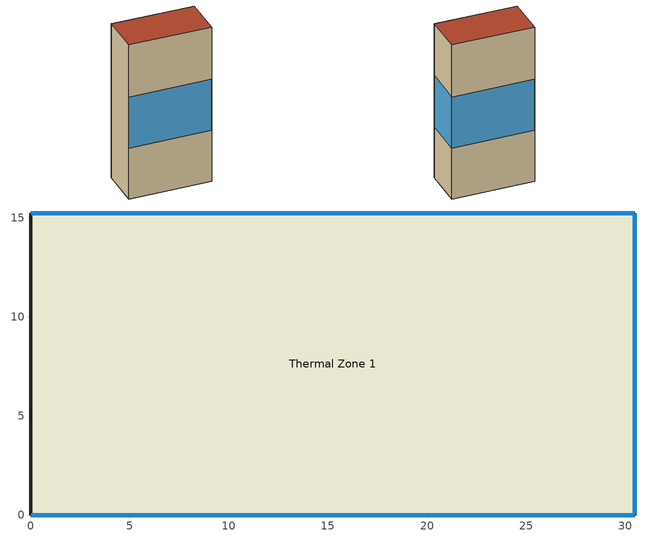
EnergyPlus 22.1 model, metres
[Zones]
Thermal Zone 1
 floor ground (ExtSlabCarpet 4in ClimateZone 1-8): 30.48,15.24 30.48,0 0,0 0,15.24 z0
 wall outside (ASHRAE 90.1-2010 ExtWall Mass ClimateZone 5): 30.48,15.24 0,15.24 0,0 30.48,0 30.48,15.24 z0:60.96
 window (ASHRAE 90.1-2010 ExtWindow Metal ClimateZone 4-6): 30.45,15.24 0.03,15.24 / 0.03,0 30.45,0 z20.12:40.27; 30.48,0.03 30.48,15.21 z20.12:40.3
 roof outside (ASHRAE 90.1-2010 ExtRoof IEAD ClimateZone 2-8): 30.48,0 30.48,15.24 0,15.24 0,0 z60.96
[Building]
Building 1
[Site:Location]
Chicago Ohare Intl Ap: Latitude {deg}=41.98; Longitude {deg}=-87.92; Time Zone {hr}=-6; Elevation {m}=201
[SizingPeriod:DesignDay] Day of Month=21; Dry-Bulb Temperature Range Modifier Type=DefaultMultipliers; Humidity Condition Type=Wetbulb; Barometric Pressure {Pa}=98934; Rain Indicator=No; Snow Indicator=No; Daylight Saving Time Indicator=No
Name | Month | Day Type | Maximum Dry-Bulb Temperature {C} | Daily Dry-Bulb Temperature Range {deltaC} | Wetbulb or DewPoint at Maximum Dry-Bulb {C} | Wind Speed {m/s} | Wind Direction {deg} | Solar Model Indicator | ASHRAE Clear Sky Optical Depth for Beam Irradiance (taub) | ASHRAE Clear Sky Optical Depth for Diffuse Irradiance (taud) | Sky Clearness
Chicago Ohare Intl Ap Ann Clg .4% Condns DB=>MWB | 7 | SummerDesignDay | 33.3 | 10.5 | 23.7 | 5.2 | 230 | ASHRAETau | 0.455 | 2.05
Chicago Ohare Intl Ap Ann Htg 99.6% Condns DB | 1 | WinterDesignDay | -20 | 0 | -20 | 4.9 | 270 | ASHRAEClearSky |  |  | 0
[Material] Thermal Absorptance=0.9
Name | Roughness | Thickness {m} | Conductivity {W/m-K} | Density {kg/m3} | Specific Heat {J/kg-K} | Solar Absorptance | Visible Absorptance
1/2IN Gypsum | Smooth | 0.0127 | 0.16 | 784.9 | 830 | 0.4 | 0.4
1IN Stucco | Smooth | 0.0253 | 0.6918 | 1858 | 837 | 0.92 | 0.92
8IN CONCRETE HW RefBldg | Rough | 0.2032 | 1.311 | 2240 | 836.8 | 0.7 | 0.7
IEAD Roof Insulation R-19.72 IP | MediumRough | 0.170137 | 0.049 | 265 | 836.8 | 0.7 | 0.7
Mass Wall Insulation R-8.72 IP | MediumRough | 0.075271 | 0.049 | 265 | 836.8 | 0.7 | 0.7
MAT-CC05 4 HW CONCRETE | Rough | 0.1016 | 1.311 | 2240 | 836.8 | 0.85 | 0.85
Metal Decking | MediumSmooth | 0.0015 | 45.006 | 7680 | 418.4 | 0.6 | 0.6
Roof Membrane | VeryRough | 0.0095 | 0.16 | 1121.29 | 1460 | 0.7 | 0.7
[Material:NoMass]
CP02 CARPET PAD: Roughness=Smooth; Thermal Resistance {m2-K/W}=0.1; Thermal Absorptance=0.9; Solar Absorptance=0.8; Visible Absorptance=0.8
[WindowMaterial:SimpleGlazingSystem]
Fixed Window 3.12/0.40/0.31: U-Factor {W/m2-K}=3.12304; Solar Heat Gain Coefficient=0.4; Visible Transmittance=0.31
[Construction]
ASHRAE 90.1-2010 ExtRoof IEAD ClimateZone 2-8: Roof Membrane, IEAD Roof Insulation R-19.72 IP, Metal Decking
ASHRAE 90.1-2010 ExtWall Mass ClimateZone 5: 1IN Stucco, 8IN CONCRETE HW RefBldg, Mass Wall Insulation R-8.72 IP, 1/2IN Gypsum
ASHRAE 90.1-2010 ExtWindow Metal ClimateZone 4-6: Fixed Window 3.12/0.40/0.31
ExtSlabCarpet 4in ClimateZone 1-8: MAT-CC05 4 HW CONCRETE, CP02 CARPET PAD
[Zone]
Thermal Zone 1
[DesignSpecification:OutdoorAir]
90.1-2010 - Office - OpenOffice Ventilation: Outdoor Air Method=Sum; Outdoor Air Flow per Person {m3/s-person}=0.00235974; Outdoor Air Flow per Zone Floor Area {m3/s-m2}=0.0003048; Outdoor Air Flow per Zone {m3/s}=0; Outdoor Air Flow Air Changes per Hour {1/hr}=0
[DesignSpecification:ZoneAirDistribution]
Thermal Zone 1 Design Spec Zone Air Dist: Zone Air Distribution Effectiveness in Cooling Mode=1; Zone Air Distribution Effectiveness in Heating Mode=1
[Sizing:Zone]
Thermal Zone 1: Zone Cooling Design Supply Air Temperature Input Method=SupplyAirTemperature; Zone Cooling Design Supply Air Temperature {C}=14; Zone Cooling Design Supply Air Temperature Difference {deltaC}=11.11; Zone Heating Design Supply Air Temperature Input Method=SupplyAirTemperature; Zone Heating Design Supply Air Temperature {C}=40; Zone Heating Design Supply Air Temperature Difference {deltaC}=11.11; Zone Cooling Design Supply Air Humidity Ratio {kgWater/kgDryAir}=0.0085; Zone Heating Design Supply Air Humidity Ratio {kgWater/kgDryAir}=0.008; Design Specification Outdoor Air Object=90.1-2010 - Office - OpenOffice Ventilation; Zone Heating Sizing Factor=1.25; Zone Cooling Sizing Factor=1.15; Cooling Design Air Flow Method=DesignDay; Cooling Design Air Flow Rate {m3/s}=0; Cooling Minimum Air Flow per Zone Floor Area {m3/s-m2}=0.000762; Cooling Minimum Air Flow {m3/s}=0; Cooling Minimum Air Flow Fraction=0; Heating Design Air Flow Method=DesignDay; Heating Design Air Flow Rate {m3/s}=0; Heating Maximum Air Flow per Zone Floor Area {m3/s-m2}=0.002032; Heating Maximum Air Flow {m3/s}=0.141576; Heating Maximum Air Flow Fraction=0.3; Design Specification Zone Air Distribution Object=Thermal Zone 1 Design Spec Zone Air Dist; Account for Dedicated Outdoor Air System=No; Dedicated Outdoor Air System Control Strategy=NeutralSupplyAir; Dedicated Outdoor Air Low Setpoint Temperature for Design {C}=autosize; Dedicated Outdoor Air High Setpoint Temperature for Design {C}=autosize
[ZoneControl:Thermostat]
Thermal Zone 1 Thermostat: Zone or ZoneList=Thermal Zone 1; Control Type Schedule=Thermal Zone 1 Thermostat Schedule; Control 1=Thermostat Setpoint Dual Setpoint 1
[ThermostatSetpoint:DualSetpoint]
Thermostat Setpoint Dual Setpoint 1: Heating Setpoint Temperature Schedule=Medium Office HtgSetp; Cooling Setpoint Temperature Schedule=Medium Office ClgSetp
[ZoneHVAC:PackagedTerminalHeatPump]
PTHP 56: Availability Schedule=Always On Discrete hvac_library; Cooling Supply Air Flow Rate {m3/s}=Autosize; Heating Supply Air Flow Rate {m3/s}=Autosize; No Load Supply Air Flow Rate {m3/s}=Autosize; Cooling Outdoor Air Flow Rate {m3/s}=Autosize; Heating Outdoor Air Flow Rate {m3/s}=Autosize; No Load Outdoor Air Flow Rate {m3/s}=Autosize; Supply Air Fan=PTHP CV Fan 56; Heating Coil=PTHP 1 Spd DX Htg Coil 56; Heating Convergence Tolerance=0.001; Cooling Coil=PTHP 1 Spd DX Clg Coil 56; Cooling Convergence Tolerance=0.001; Supplemental Heating Coil=PTHP Elec Htg Backup Coil 56; Maximum Supply Air Temperature from Supplemental Heater {C}=Autosize; Maximum Outdoor Dry-Bulb Temperature for Supplemental Heater Operation {C}=21; Fan Placement=DrawThrough
[Zone equipment]
Thermal Zone 1: PTHP 56
[Fan:ConstantVolume]
PTHP CV Fan 56: Availability Schedule=Always On Discrete hvac_library; Fan Total Efficiency=0.7; Pressure Rise {Pa}=250; Maximum Flow Rate {m3/s}=AutoSize; Motor Efficiency=0.9; Motor In Airstream Fraction=1
[Coil:Cooling:DX:SingleSpeed]
PTHP 1 Spd DX Clg Coil 56: Availability Schedule=Always On Discrete hvac_library; Gross Rated Total Cooling Capacity {W}=Autosize; Gross Rated Sensible Heat Ratio=Autosize; Gross Rated Cooling COP {W/W}=2.51; Rated Air Flow Rate {m3/s}=Autosize; Rated Evaporator Fan Power Per Volume Flow Rate {W/(m3/s)}=773.3; Total Cooling Capacity Function of Temperature Curve=OS:Curve:Biquadratic 9; Total Cooling Capacity Function of Flow Fraction Curve=OS:Curve:Quadratic 11; Energy Input Ratio Function of Temperature Curve=OS:Curve:Biquadratic 10; Energy Input Ratio Function of Flow Fraction Curve=OS:Curve:Quadratic 12; Part Load Fraction Correlation Curve=OS:Curve:Quadratic 13; Condenser Type=AirCooled; Evaporative Condenser Effectiveness=0; Evaporative Condenser Air Flow Rate {m3/s}=Autosize; Evaporative Condenser Pump Rated Power Consumption {W}=Autosize; Crankcase Heater Capacity {W}=0; Maximum Outdoor Dry-Bulb Temperature for Crankcase Heater Operation {C}=0; Basin Heater Capacity {W/K}=0; Basin Heater Setpoint Temperature {C}=10
[Coil:Heating:Electric]
PTHP Elec Htg Backup Coil 56: Availability Schedule=Always On Discrete hvac_library; Efficiency=1; Nominal Capacity {W}=Autosize
[Coil:Heating:DX:SingleSpeed]
PTHP 1 Spd DX Htg Coil 56: Availability Schedule=Always On Discrete hvac_library; Gross Rated Heating Capacity {W}=Autosize; Gross Rated Heating COP {W/W}=5; Rated Air Flow Rate {m3/s}=Autosize; Rated Supply Fan Power Per Volume Flow Rate {W/(m3/s)}=773.3; Heating Capacity Function of Temperature Curve=OS:Curve:Biquadratic 11; Heating Capacity Function of Flow Fraction Curve=OS:Curve:Quadratic 14; Energy Input Ratio Function of Temperature Curve=OS:Curve:Biquadratic 12; Energy Input Ratio Function of Flow Fraction Curve=OS:Curve:Quadratic 15; Part Load Fraction Correlation Curve=OS:Curve:Quadratic 16; Minimum Outdoor Dry-Bulb Temperature for Compressor Operation {C}=-8; Maximum Outdoor Dry-Bulb Temperature for Defrost Operation {C}=5; Crankcase Heater Capacity {W}=0; Maximum Outdoor Dry-Bulb Temperature for Crankcase Heater Operation {C}=10; Defrost Strategy=Resistive; Defrost Control=Timed; Defrost Time Period Fraction=0.166667; Resistive Defrost Heater Capacity {W}=2000
[Schedule:Day:Interval]
Medium Office ClgSetp Default Schedule; Medium Office ClgSetp Summer Design Day: No, 06:00, 26.7, 22:00, 24, 24:00, 26.7
Medium Office ClgSetp Rule 1 Day Schedule; Medium Office ClgSetp Winter Design Day: No, 24:00, 26.7
Medium Office ClgSetp Rule 2 Day Schedule: No, 06:00, 26.7, 18:00, 24, 24:00, 26.7
Medium Office HtgSetp Default Schedule: No, 06:00, 15.6, 22:00, 21, 24:00, 15.6
Medium Office HtgSetp Rule 1 Day Schedule; Medium Office HtgSetp Summer Design Day: No, 24:00, 15.6
Medium Office HtgSetp Rule 2 Day Schedule: No, 06:00, 15.6, 18:00, 21, 24:00, 15.6
Medium Office HtgSetp Winter Design Day: No, 24:00, 21
[Schedule:Week:Daily]
Medium Office ClgSetp Week Rule - Jan1-Dec31: Medium Office ClgSetp Rule 1 Day Schedule, Medium Office ClgSetp Default Schedule, Medium Office ClgSetp Default Schedule, Medium Office ClgSetp Default Schedule, Medium Office ClgSetp Default Schedule, Medium Office ClgSetp Default Schedule, Medium Office ClgSetp Rule 2 Day Schedule, Medium Office ClgSetp Default Schedule, Medium Office ClgSetp Summer Design Day, Medium Office ClgSetp Winter Design Day, Medium Office ClgSetp Default Schedule, Medium Office ClgSetp Default Schedule
Medium Office HtgSetp Week Rule - Jan1-Dec31: Medium Office HtgSetp Rule 1 Day Schedule, Medium Office HtgSetp Default Schedule, Medium Office HtgSetp Default Schedule, Medium Office HtgSetp Default Schedule, Medium Office HtgSetp Default Schedule, Medium Office HtgSetp Default Schedule, Medium Office HtgSetp Rule 2 Day Schedule, Medium Office HtgSetp Default Schedule, Medium Office HtgSetp Summer Design Day, Medium Office HtgSetp Winter Design Day, Medium Office HtgSetp Default Schedule, Medium Office HtgSetp Default Schedule
[Schedule:Year]
Medium Office HtgSetp: Medium Office HtgSetp Week Rule - Jan1-Dec31, 1, 1, 12, 31
Medium Office ClgSetp: Medium Office ClgSetp Week Rule - Jan1-Dec31, 1, 1, 12, 31
[Schedule:Compact]
Thermal Zone 1 Thermostat Schedule: Through: 12/31, For: AllDays, Until: 24:00, 4
[Schedule:Constant]
Always On Discrete hvac_library: Hourly Value=1
[Curve:Quadratic]
Name | Coefficient1 Constant | Coefficient2 x | Coefficient3 x**2 | Minimum Value of x | Maximum Value of x
OS:Curve:Quadratic 11 | 0.77136 | 0.34053 | -0.11088 | 0.75918 | 1.13877
OS:Curve:Quadratic 12 | 1.2055 | -0.32953 | 0.12308 | 0.75918 | 1.13877
OS:Curve:Quadratic 13 | 0.771 | 0.229 | 0 | 0 | 1
OS:Curve:Quadratic 14 | 0.84 | 0.16 | 0 | 0.5 | 1.5
OS:Curve:Quadratic 15 | 1.3824 | -0.4336 | 0.0512 | 0 | 1
OS:Curve:Quadratic 16 | 0.85 | 0.15 | 0 | 0 | 1
[Curve:Biquadratic]
Name | Coefficient1 Constant | Coefficient2 x | Coefficient3 x**2 | Coefficient4 y | Coefficient5 y**2 | Coefficient6 x*y | Minimum Value of x | Maximum Value of x | Minimum Value of y | Maximum Value of y
OS:Curve:Biquadratic 10 | 1.23649 | -0.02431 | 0.00057 | -0.01434 | 0.00063 | -0.00038 | 17 | 22 | 13 | 46
OS:Curve:Biquadratic 11 | 0.758746 | 0 | 0 | 0.027626 | 0.000148716 | 0 | 0 | 1 | 0 | 1
OS:Curve:Biquadratic 12 | 1.19248 | -0.0300438 | 0.00103745 | 0 | 0 | 0 | -20 | 20 | 0 | 1
OS:Curve:Biquadratic 9 | 0.42415 | 0.04426 | -0.00042 | 0.00333 | -8e-005 | -0.00021 | 17 | 22 | 13 | 46
